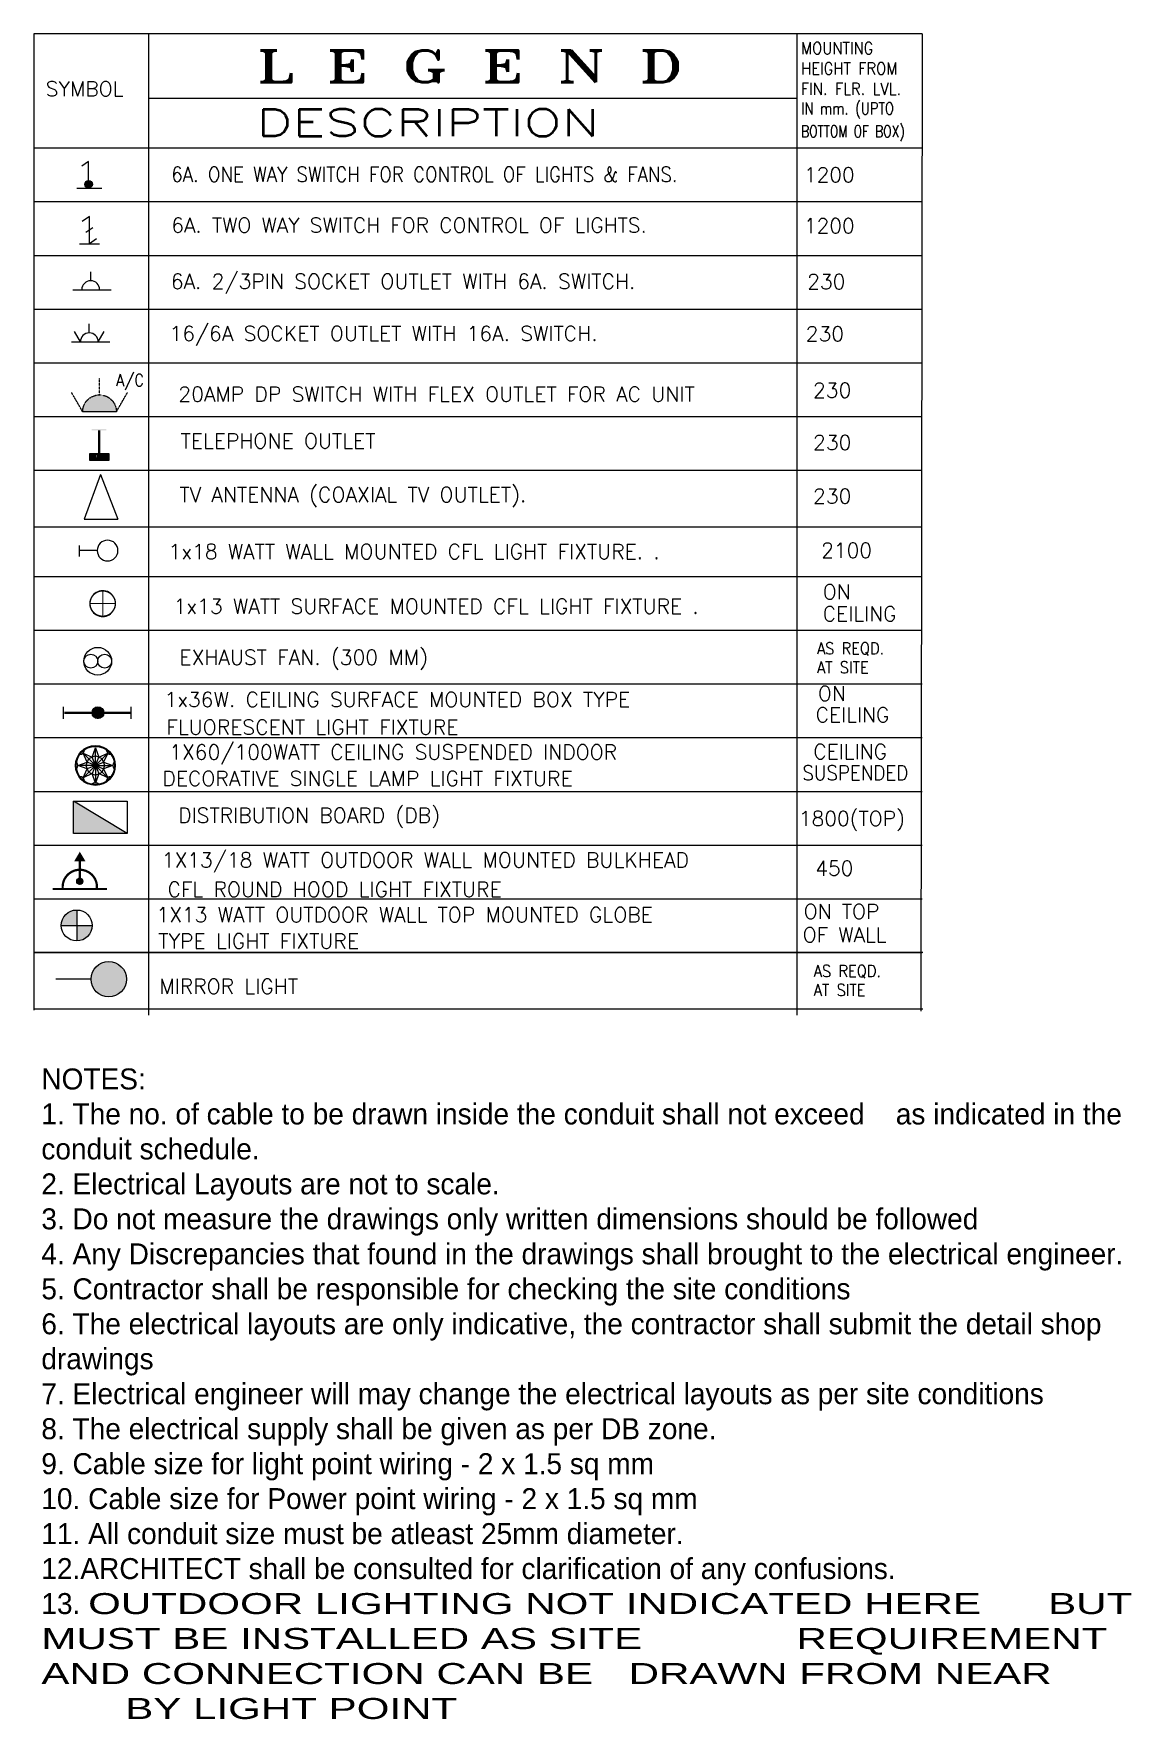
# Model space of a CAD drawing. Header units: millimetres. Extents: x -582 to 488037, y -1142837 to 903.
# Drawn here: x 459669 to 488037, y -1137556 to -1094005 of the extents above; entities that cross this region are included whole.
import ezdxf
from ezdxf.enums import TextEntityAlignment as Align

# ---------------------------------------------------------------- set-up
doc = ezdxf.new("R2010")
doc.units = ezdxf.units.MM
doc.linetypes.add('HIDDEN', pattern=[0.375, 0.25, -0.125])
for name, color, linetype in [('E_Distbn System', 250, 'Continuous'), ('E_Electrical Layout', 210, 'Continuous'), ('E_Power', 50, 'HIDDEN'), ('E_TV', 160, 'Continuous'), ('LEGEND', 5, 'Continuous'), ('TITLE', 4, 'Continuous')]:
    doc.layers.add(name, color=color, linetype=linetype)
for name, color, linetype, lineweight in [('E_Telephone', 50, 'Continuous', 20), ('LIGHT', 1, 'Continuous', 25), ('POWER', 5, 'Continuous', 25)]:
    doc.layers.add(name, color=color, linetype=linetype, lineweight=lineweight)
doc.styles.add('Annotative', font='txt')
doc.styles.add('LEGEND$0$ROMANS', font='romans', dxfattribs={"height": 300})
doc.styles.add('ROMANT', font='romant')

# ---------------------------------------------------------------- blocks, each defined once
blk = doc.blocks.new('15a1')
for p, q in [((0, 150), (0, 300)), ((-150, 0), (-250, 173)), ((150, 0), (250, 173))]:
    blk.add_line(p, q)
blk.add_arc((0, 0), 150, 0, 180)
blk = doc.blocks.new('A C PO')
at = {"layer": 'POWER'}
blk.add_hatch(color=2, dxfattribs=at).paths.add_polyline_path([(150, 0, 1), (-150, 0)])
blk.add_line((-150, 0), (150, 0), dxfattribs=at)
at = {"layer": 'E_Power', "color": 2}
blk.add_blockref('15a1', (0, 0), dxfattribs=at)
blk = doc.blocks.new('TELEPHONE POINTS')
at = {"layer": 'E_TV', "ltscale": 0.03}
for points in [[(1.39, 8.1), (3.68, 8.1), (3.68, 8.45), (-1.25, 8.45), (-1.25, 8.09), (1.14, 8.09), (1.14, 0.23), (1.39, 0.23)], [(-1.74, 0), (-1.74, -1.78), (4.2, -1.78), (4.2, 0), (2.65, 0), (2.65, -1.35), (2.15, -1.35), (2.15, 0), (0.5, 0), (0.5, -1.35), (0, -1.35), (0, 0)]]:
    blk.add_hatch(color=5, dxfattribs=at).paths.add_polyline_path(points)
at = {"layer": 'E_Telephone', "ltscale": 0.03}
for p, q in [((1.14, 0.23), (1.14, 8.09)), ((1.39, 8.1), (1.39, 0.23))]:
    blk.add_line(p, q, dxfattribs=at)
for points in [[(-1.74, 0), (4.2, 0), (4.2, -1.78), (-1.74, -1.78)], [(0, 0), (0.5, 0), (0.5, -1.35), (0, -1.35)], [(2.65, 0), (2.15, 0), (2.15, -1.35), (2.65, -1.35)]]:
    blk.add_lwpolyline(points, close=True, dxfattribs=at)
at = {"layer": 'E_TV', "color": 5, "ltscale": 0.03}
blk.add_lwpolyline([(-1.93, -2.08), (-1.93, 0.23), (4.53, 0.23), (4.53, -2.08)], close=True, dxfattribs=at)
blk = doc.blocks.new('SOCKET_TV')
at = {"layer": 'E_TV', "color": 5, "ltscale": 25}
for p, q in [((0, 0), (-11.36, 4.19)), ((-11.36, 4.19), (-11.36, -4.37)), ((0, 0), (-11.36, -4.37))]:
    blk.add_line(p, q, dxfattribs=at)
blk = doc.blocks.new('F')
at = {"layer": 'E_Electrical Layout', "ltscale": 5}
h = blk.add_hatch(color=256, dxfattribs=at)
edge = h.paths.add_edge_path()
edge.add_ellipse((0, 0), major_axis=(-37.1, 37.1), ratio=1, start_angle=45, end_angle=135, ccw=False)
edge.add_ellipse((0, 0), major_axis=(37.1, 37.1), ratio=1, start_angle=45, end_angle=135, ccw=False)
edge.add_line((0, 53), (0, -52))
edge = h.paths.add_edge_path()
edge.add_ellipse((0, 0), major_axis=(-37.1, 37.1), ratio=1, start_angle=225, end_angle=315, ccw=False)
edge.add_ellipse((0, 0), major_axis=(37.1, 37.1), ratio=1, start_angle=225, end_angle=315, ccw=False)
edge.add_line((0, -52), (0, 53))
for p, q in [((-53, 305), (52, 305)), ((-53, -297), (52, -297))]:
    blk.add_line(p, q, dxfattribs=at)
at = {"layer": 'E_Electrical Layout', "ltscale": 5, "const_width": 20}
blk.add_lwpolyline([(0, -300), (0, 300)], dxfattribs=at)
at = {"layer": 'E_Electrical Layout', "ltscale": 5, "const_width": 3.5}
for points in [[(-53, 0, -1), (52, 0, -1)], [(-53, 0, 1), (52, 0, 1)]]:
    blk.add_lwpolyline(points, format="xyb", dxfattribs=at)
at = {"layer": 'E_Electrical Layout', "ltscale": 5}
blk.add_circle((0, 0), 52.5, dxfattribs=at)
blk.add_circle((0, 0), 52.5, dxfattribs=at)
blk = doc.blocks.new('CANDELIER')
at = {"layer": 'E_Electrical Layout', "ltscale": 0.010417}
for p, q in [((-1.15, 2.77), (0, 5.94)), ((0, 0), (0, 5.94)), ((0, 5.94), (1.15, 2.77)), ((-5.94, 0), (-2.77, 1.15)), ((-2.77, -1.15), (-5.94, 0)), ((0, 0), (-5.94, 0)), ((-4.2, 4.2), (-1.15, 2.77)), ((-2.77, 1.15), (-4.2, 4.2)), ((0, 0), (-4.2, 4.2)), ((0, 0), (-4.2, -4.2)), ((0, 0), (-2.77, 1.15)), ((0, 0), (-2.77, 1.15)), ((0, 0), (-2.77, -1.15)), ((0, 0), (-2.77, -1.15)), ((0, 0), (-1.15, 2.77)), ((0, 0), (-1.15, 2.77)), ((0, 0), (-1.15, -2.77)), ((0, 0), (-1.15, -2.77)), ((0, 0), (4.2, 4.2)), ((0, 0), (1.15, 2.77)), ((0, 0), (1.15, 2.77)), ((0, 0), (2.77, 1.15)), ((0, 0), (2.77, 1.15)), ((0, 0), (1.15, -2.77)), ((0, 0), (4.2, -4.2)), ((0, 0), (1.15, -2.77)), ((0, 0), (2.77, -1.15)), ((0, 0), (2.77, -1.15)), ((0, 0), (0, -5.94)), ((0, 0), (5.94, 0)), ((1.15, 2.77), (4.2, 4.2)), ((4.2, 4.2), (2.77, 1.15)), ((2.77, 1.15), (5.94, 0)), ((5.94, 0), (2.77, -1.15)), ((-4.2, -4.2), (-2.77, -1.15)), ((-1.15, -2.77), (-4.2, -4.2)), ((0, -5.94), (-1.15, -2.77)), ((1.15, -2.77), (0, -5.94)), ((4.2, -4.2), (1.15, -2.77)), ((2.77, -1.15), (4.2, -4.2))]:
    blk.add_line(p, q, dxfattribs=at)
at = {"layer": 'E_Electrical Layout'}
for p, q in [((-2.29, 2.29), (-3.24, 0)), ((-3.24, 0), (-2.29, -2.29)), ((0, 3.24), (-2.29, 2.29)), ((2.29, 2.29), (0, 3.24)), ((3.24, 0), (2.29, 2.29)), ((2.29, -2.29), (3.24, 0)), ((-2.29, -2.29), (0, -3.24)), ((0, -3.24), (2.29, -2.29))]:
    blk.add_line(p, q, dxfattribs=at)
at = {"layer": 'E_Electrical Layout', "ltscale": 0.010417}
for radius in [6.75, 6.48]:
    blk.add_circle((0, 0), radius, dxfattribs=at)
for centre, start, end in [((-7.65, 0), 318.1591, 41.8409), ((-5.41, 5.41), 273.1591, 356.8409), ((5.41, 5.41), 183.1591, 266.8409), ((7.65, 0), 138.1591, 221.8409), ((-5.41, -5.41), 3.1591, 86.8409), ((5.41, -5.41), 93.1591, 176.8409), ((0, -7.65), 48.1591, 131.8409)]:
    blk.add_arc(centre, 1.72, start, end, dxfattribs=at)
blk = doc.blocks.new('A$C2BA9018A')
at = {"layer": 'LEGEND', "color": 5, "linetype": 'Continuous'}
for p, q in [((0, 301), (0, 0)), ((501, 301), (0, 301)), ((0, 0), (501, 301)), ((501, 0), (501, 301)), ((0, 0), (501, 0))]:
    blk.add_line(p, q, dxfattribs=at)
blk.add_solid([(0, 0), (501, 301), (501, 0), (501, 301)], dxfattribs=at)
blk = doc.blocks.new('HOOD')
h = blk.add_hatch(color=256)
edge = h.paths.add_edge_path()
edge.add_arc((0, -69), 32.9, 0, 360)
blk.add_hatch(color=256).paths.add_polyline_path([(33, -256), (-33, -256), (0, -312)])
at = {"const_width": 20}
for points in [[(-242, 0), (242, 0)], [(0, -69), (0, -297)], [(32, -256), (-33, -256), (0, -312), (32, -257)], [(-33, -256), (33, -256), (0, -312), (-33, -257)]]:
    blk.add_lwpolyline(points, dxfattribs=at)
blk.add_lwpolyline([(152, -5, -0.480545), (-20, -170, -0.402268), (-152, -5, -0.402268)], format="xyb", dxfattribs=at)
blk.add_circle((0, -69), 27.4)
blk = doc.blocks.new('LIGHT_mirror')
at = {"layer": 'E_Electrical Layout'}
blk.add_hatch(color=256, dxfattribs=at).paths.add_polyline_path([(-2.25, 0, 1), (2.25, 0, 1)])
at = {"layer": 'E_Electrical Layout', "ltscale": 0.010417}
blk.add_line((-2.25, 0), (-6.75, 0), dxfattribs=at)
blk.add_circle((0, 0), 2.25, dxfattribs=at)

msp = doc.modelspace()

# ---------------------------------------------------------------- hatches: boundary and pattern name
at = {"layer": 'TITLE'}
h = msp.add_hatch(color=5, dxfattribs=at)
h.paths.add_polyline_path([(461087.8, -1097845.4), (461087.8, -1097796.1, 0.4142136), (460989.2, -1097894.7, 1.0000007), (461186.3, -1097894.7, 0.4142136), (461087.8, -1097796.1), (461087.8, -1097845.4, -0.4142136), (461137.1, -1097894.7, -1), (461038.5, -1097894.7, -0.4142136)])
h.paths.add_polyline_path([(461039.9, -1097894.7, 1), (461135.6, -1097894.7, 1)], flags=17)
h = msp.add_hatch(color=5, dxfattribs=at)
h.paths.add_polyline_path([(461087.8, -1097845.4), (461087.8, -1097796.1, 0.4142136), (460989.2, -1097894.7, 1.0000007), (461186.3, -1097894.7, 0.4142136), (461087.8, -1097796.1), (461087.8, -1097845.4, -0.4142136), (461137.1, -1097894.7, -1), (461038.5, -1097894.7, -0.4142136)])
h.paths.add_polyline_path([(461039.9, -1097894.7, 1), (461135.6, -1097894.7, 1)], flags=17)
h = msp.add_hatch(color=5, dxfattribs=at)
h.paths.add_polyline_path([(460781, -1117046.2), (460781, -1117445.6, 0.4142136), (461180.5, -1117046.2)])
h.paths.add_polyline_path([(460781, -1116646.7, 0.4142136), (460381.6, -1117046.2), (460781, -1117046.2)])

# ---------------------------------------------------------------- linework, layer by layer
at = {"layer": 'E_Electrical Layout', "ltscale": 1500}
msp.add_line((482630.9, -1094005), (482597.5, -1119257.9), dxfattribs=at)
at = {"layer": 'LIGHT'}
for p, q in [((460844.8, -1107232.6), (460844.8, -1107511.3)), ((460844.8, -1107232.6), (460844.8, -1107511.3)), ((461310.4, -1107359.9), (460844.8, -1107359.9)), ((461310.4, -1107359.9), (460844.8, -1107359.9)), ((461310.4, -1107359.9), (460844.8, -1107359.9)), ((461310.4, -1107359.9), (460844.8, -1107359.9))]:
    msp.add_line(p, q, dxfattribs=at)
at = {"layer": 'LIGHT', "const_width": 26.7}
msp.add_lwpolyline([(461128.6, -1108729.1, 1), (461775.9, -1108729.1, 1)], format="xyb", close=True, dxfattribs=at)
for points in [[(461128.6, -1108729.1), (461775.9, -1108729.1)], [(461452.3, -1108405.5), (461452.3, -1109052.8)]]:
    msp.add_lwpolyline(points, dxfattribs=at)
at = {"layer": 'LIGHT'}
for centre, radius in [((461324.6, -1110218), 358.4), ((461324.6, -1110218), 358.4), ((461145.4, -1110218), 179.2), ((461145.4, -1110218), 179.2), ((461503.8, -1110218), 179.2), ((461503.8, -1110218), 179.2)]:
    msp.add_circle(centre, radius, dxfattribs=at)
for start, end in [(0, 180), (0, 180), (180, 0), (180, 0)]:
    msp.add_arc((461578.5, -1107359.9), 268.1, start, end, dxfattribs=at)
for major_axis, start_param, end_param in [((-332.9, 0.4), 3.150923, 6.2925157), ((-332.9, 0.4), 3.150923, 6.2925157), ((332.9, 0), 3.1497112, 6.2913039), ((332.9, 0), 3.1497112, 6.2913039)]:
    msp.add_ellipse((461452.3, -1108729.1), major_axis=major_axis, ratio=1, start_param=start_param, end_param=end_param, dxfattribs=at)
at = {"layer": 'TITLE', "color": 5}
for p, q in [((482630.9, -1094005), (459669.3, -1094005)), ((482630.9, -1094005), (459669.3, -1094005)), ((482630.9, -1094005), (459669.3, -1094005)), ((462645, -1119359.6), (462645, -1094005)), ((479397, -1119359.6), (479397, -1094005)), ((479397, -1095676), (462645, -1095676)), ((482630.9, -1096965.5), (459669.3, -1096965.5)), ((461087.8, -1097303.4), (460914.6, -1097423.8)), ((461087.8, -1097303.4), (460914.6, -1097423.8)), ((461087.8, -1097894.7), (461087.8, -1097303.4)), ((461087.8, -1097894.7), (461087.8, -1097303.4)), ((482630.9, -1098352.8), (459669.3, -1098352.8)), ((460787, -1097995), (461430.5, -1097995)), ((460787, -1097995), (461430.5, -1097995)), ((461108.8, -1098725.8), (460924, -1098854.3)), ((461108.8, -1098725.8), (460924, -1098854.3)), ((461108.8, -1099435.4), (461108.8, -1098725.8)), ((461108.8, -1099435.4), (461108.8, -1098725.8)), ((461201.1, -1099016.4), (461016.4, -1099144.9)), ((461201.1, -1099016.4), (461016.4, -1099144.9)), ((460851.3, -1099435.4), (461366.2, -1099435.4)), ((460851.3, -1099435.4), (461366.2, -1099435.4)), ((461293.5, -1099307), (461108.8, -1099435.4)), ((461293.5, -1099307), (461108.8, -1099435.4)), ((482630.9, -1099740.1), (459669.3, -1099740.1)), ((461141.8, -1100388.6), (461141.8, -1100157.4)), ((461141.8, -1100388.6), (461141.8, -1100157.4)), ((460680.5, -1100619.8), (461672.4, -1100619.8)), ((460680.5, -1100619.8), (461672.4, -1100619.8)), ((460874.7, -1101966.5), (460720.6, -1101699.5)), ((460874.7, -1101966.5), (460720.6, -1101699.5)), ((461106, -1101735.3), (461106, -1101504.1)), ((461106, -1101735.3), (461106, -1101504.1)), ((461337.2, -1101966.5), (461491.3, -1101699.5)), ((461337.2, -1101966.5), (461491.3, -1101699.5)), ((460644.7, -1101966.5), (461636.6, -1101966.5)), ((460644.7, -1101966.5), (461636.6, -1101966.5)), ((482630.9, -1102514.7), (459669.3, -1102514.7)), ((482630.9, -1103902), (459669.3, -1103902)), ((482630.9, -1105289.3), (459669.3, -1105289.3)), ((482630.9, -1108040.1), (459669.3, -1108040.1)), ((482630.9, -1108040.1), (459669.3, -1108040.1)), ((482630.9, -1108040.1), (459669.3, -1108040.1)), ((482630.9, -1109427.4), (459669.3, -1109427.4)), ((482630.9, -1110814.7), (459669.3, -1110814.7)), ((482630.9, -1112202), (459669.3, -1112202)), ((482630.9, -1113589.2), (459669.3, -1113589.2)), ((482630.9, -1114976.5), (459669.3, -1114976.5)), ((482630.9, -1116363.8), (459669.3, -1116363.8)), ((460781, -1116646.7), (460781, -1117445.6)), ((460381.6, -1117046.2), (461180.5, -1117046.2)), ((482630.9, -1117751.1), (459669.3, -1117751.1)), ((482630.9, -1117751.1), (459669.3, -1117751.1)), ((482630.9, -1117751.1), (459669.3, -1117751.1))]:
    msp.add_line(p, q, dxfattribs=at)
at = {"layer": 'TITLE', "color": 6}
for p, q in [((459669.3, -1094005), (459669.3, -1119233)), ((479397, -1095676), (462645, -1095676)), ((482630.9, -1096965.5), (459669.3, -1096965.5)), ((482630.9, -1098352.8), (459669.3, -1098352.8)), ((482630.9, -1099740.1), (459669.3, -1099740.1)), ((482630.9, -1101127.4), (459669.3, -1101127.4)), ((482630.9, -1101127.4), (459669.3, -1101127.4)), ((482630.9, -1102514.7), (459669.3, -1102514.7)), ((482630.9, -1103902), (459669.3, -1103902)), ((482630.9, -1105289.3), (459669.3, -1105289.3)), ((482630.9, -1106757.5), (459669.3, -1106757.5)), ((482630.9, -1108040.1), (459669.3, -1108040.1)), ((482630.9, -1109427.4), (459669.3, -1109427.4)), ((482630.9, -1110814.7), (459669.3, -1110814.7)), ((482630.9, -1112202), (459669.3, -1112202)), ((482630.9, -1113589.2), (459669.3, -1113589.2)), ((482630.9, -1114976.5), (459669.3, -1114976.5)), ((482630.9, -1116363.8), (459669.3, -1116363.8)), ((482630.9, -1117751.1), (459669.3, -1117751.1)), ((482645.9, -1117741.6), (459684.3, -1117741.6)), ((482645.9, -1119207.6), (459684.3, -1119207.6))]:
    msp.add_line(p, q, dxfattribs=at)
at = {"layer": 'TITLE', "color": 5}
for centre, radius in [((461087.8, -1097894.7), 98.6), ((461087.8, -1097894.7), 98.6), ((460781, -1117046.2), 399.5)]:
    msp.add_circle(centre, radius, dxfattribs=at)
for centre, radius, start, end in [((461087.8, -1097894.7), 49.3, 0, 180), ((461087.8, -1097894.7), 49.3, 0, 180), ((461087.8, -1097894.7), 49.3, 180, 0), ((461087.8, -1097894.7), 49.3, 180, 0), ((461087.8, -1097894.7), 47.9, 0, 180), ((461087.8, -1097894.7), 47.9, 0, 180), ((461087.8, -1097894.7), 47.9, 180, 0), ((461087.8, -1097894.7), 47.9, 180, 0), ((461141.8, -1100619.8), 231.2, 0, 180), ((461141.8, -1100619.8), 231.2, 0, 180), ((461106, -1101966.5), 231.2, 0, 180), ((461106, -1101966.5), 231.2, 0, 180)]:
    msp.add_arc(centre, radius, start, end, dxfattribs=at)

# ---------------------------------------------------------------- block references
at = {"layer": 'E_Electrical Layout', "ltscale": 1500}
for name, p, xscale, yscale, zscale in [('TELEPHONE POINTS', (461265.8, -1104870.6), 76.19999999999999, 76.19999999999999, 76.19999999999999), ('CANDELIER', (461263.9, -1112912.5), 76.19999999999999, 76.19999999999999, 76.19999999999999), ('LIGHT_mirror', (461609.1, -1118434.6), 203.2, 203.2, 203.2)]:
    msp.add_blockref(name, p, dxfattribs=dict(at, xscale=xscale, yscale=yscale, zscale=zscale))
at = {"layer": 'E_Electrical Layout', "ltscale": 1500, "xscale": 101.6, "yscale": 101.6, "zscale": 101.6, "rotation": 90}
msp.add_blockref('SOCKET_TV', (461395.9, -1105391.8), dxfattribs=at)
at = {"layer": 'LIGHT'}
for name, p, xscale, yscale, zscale, rotation in [('F', (461328.8, -1111549.4), 2.903999999980442, 2.903999999980442, 2.903999999980442, 90), ('HOOD', (460860.9, -1116104.1), 2.90400000102818, 2.90400000102818, 2.90400000102818, 180)]:
    msp.add_blockref(name, p, dxfattribs=dict(at, xscale=xscale, yscale=yscale, zscale=zscale, rotation=rotation))
at = {"layer": 'POWER', "xscale": -2.90400000102818, "yscale": 2.903999999980442, "zscale": 2.904000000000001}
msp.add_blockref('A C PO', (461371.1, -1103772.4), dxfattribs=at)
at = {"layer": 'TITLE', "color": 6, "xscale": -2.767477059736847, "yscale": 2.767477062443504, "zscale": 2.767477062287591, "rotation": 359.9999992950235}
msp.add_blockref('A$C2BA9018A', (462086.6, -1114668.1), dxfattribs=at)
msp.add_blockref('A$C2BA9018A', (462086.6, -1114668.1), dxfattribs=at)

# ---------------------------------------------------------------- texts
at = {"layer": 'E_Distbn System', "color": 7, "insert": (459866.9, -1120740.8, 4.8), "char_height": 542.0845, "width": 28734.37, "attachment_point": 1, "style": 'Annotative'}
msp.add_mtext('NOTES:\\P1. The no. of cable to be drawn inside the conduit shall not exceed    as indicated in the conduit schedule.\\P2. Electrical Layouts are not to scale.\\P3. Do not measure the drawings only written dimensions should be followed\\P4. Any Discrepancies that found in the drawings shall brought to the electrical engineer.\\P5. Contractor shall be responsible for checking the site conditions\\P6. The electrical layouts are only indicative, the contractor shall submit the detail shop drawings\\P7. Electrical engineer will may change the electrical layouts as per site conditions\\P8. The electrical supply shall be given as per DB zone.\\P9. Cable size for light point wiring - 2 x 1.5 sq mm  \\P10. Cable size for Power point wiring - 2 x 1.5 sq mm\\P11. All conduit size must be atleast 25mm diameter.\\P12.ARCHITECT shall be consulted for clarification of any confusions.\\P13. {\\W1.5;OUTDOOR LIGHTING NOT INDICATED HERE ^IBUT MUST BE INSTALLED AS SITE ^I^IREQUIREMENT AND CONNECTION CAN BE ^IDRAWN FROM NEAR ^IBY LIGHT POINT}', dxfattribs=at)
at = {"layer": 'TITLE', "color": 1, "style": 'ROMANT', "width": 1.5}
msp.add_text('L E G E N D', height=822.097, dxfattribs=at).set_placement((470947.6, -1094849.2), align=Align.MIDDLE)
at = {"layer": 'TITLE', "color": 1, "style": 'LEGEND$0$ROMANS'}
for s, height, width, p in [('MOUNTING', 308.29, 0.9, (479503, -1094531)), ('HEIGHT FROM', 308.286, 0.9, (479503, -1095057.2)), ('FIN. FLR. LVL.', 308.286, 0.9, (479495.9, -1095585.8)), ('IN mm. (UPTO ', 308.286, 0.8, (479503, -1096089.3)), ('DESCRIPTION', 693.644, 1.5, (465419.5, -1096649.3)), ('BOTTOM OF BOX)', 308.286, 0.75, (479503, -1096682.1))]:
    msp.add_text(s, height=height, dxfattribs=dict(at, width=width)).set_placement(p)
msp.add_text('SYMBOL', height=385.36, dxfattribs=at).set_placement((459977.4, -1095621.2))
at = {"layer": 'TITLE', "color": 6, "style": 'LEGEND$0$ROMANS', "width": 0.9}
for s, height, p in [('6A. ONE WAY SWITCH FOR CONTROL OF LIGHTS & FANS.', 382.892, (463225.2, -1097830.3)), ('AS REQD.', 306.31, (479911.8, -1110040.2)), ('AT SITE', 306.31, (479911.8, -1110530.1)), ('SUSPENDED', 382.89, (479538.2, -1113294)), ('AS REQD.', 306.31, (479830.3, -1118375.9)), ('AT SITE', 306.31, (479830.3, -1118865.8))]:
    msp.add_text(s, height=height, dxfattribs=at).set_placement(p)
at = {"layer": 'TITLE', "color": 6, "style": 'LEGEND$0$ROMANS'}
for s, height, p in [('1200', 382.89, (479574.7, -1097843.7)), ('6A. TWO WAY SWITCH FOR CONTROL OF LIGHTS.', 382.892, (463225.2, -1099144.4)), ('1200', 382.89, (479574.7, -1099157.8)), ('6A. 2/3PIN SOCKET OUTLET WITH 6A. SWITCH.', 385.358, (463212.7, -1100596.7)), ('230', 385.36, (479658.2, -1100604.7)), ('16/6A SOCKET OUTLET WITH 16A. SWITCH.', 385.358, (463176.9, -1101943.4)), ('230', 385.36, (479622.4, -1101951.4)), ('20AMP DP SWITCH WITH FLEX OUTLET FOR AC UNIT', 385.358, (463408.2, -1103510.8)), ('230', 385.36, (479810.1, -1103409.5)), ('TELEPHONE OUTLET ', 385.358, (463465, -1104718.3)), ('230', 385.36, (479811.7, -1104759.2)), ('TV ANTENNA (COAXIAL TV OUTLET).', 385.358, (463434.3, -1106105.6)), ('230', 385.36, (479811.7, -1106146.5)), ('1x18 WATT WALL MOUNTED CFL LIGHT FIXTURE. .', 385.358, (463149.4, -1107577.4)), ('2100', 382.89, (480020.9, -1107543.8)), ('ON', 382.89, (480063, -1108615.9)), ('1x13 WATT SURFACE MOUNTED CFL LIGHT FIXTURE .', 385.358, (463282.7, -1108990.7)), ('CEILING', 382.89, (480063, -1109186.1)), ('EXHAUST FAN. (300 MM)', 385.358, (463434, -1110310.3)), ('ON', 382.89, (479937, -1111243.8)), ('1x36W. CEILING SURFACE MOUNTED BOX TYPE', 385.358, (463045.7, -1111400.7)), ('CEILING', 382.89, (479879, -1111792.7)), ('FLUORESCENT LIGHT FIXTURE ', 385.358, (463096.9, -1112116)), ('1X60/100WATT CEILING SUSPENDED INDOOR', 385.358, (463171.3, -1112759.7)), ('CEILING', 382.89, (479817.4, -1112745.4)), ('  DECORATIVE SINGLE LAMP LIGHT FIXTURE', 385.358, (462466.8, -1113440.9)), ('DISTRIBUTION BOARD (DB)', 385.358, (463401.9, -1114392.9)), ('1800(TOP)', 382.89, (479443.5, -1114475.7)), ('1X13/18 WATT OUTDOOR WALL MOUNTED BULKHEAD ', 385.358, (462977.5, -1115546.2)), ('450', 382.89, (479870.7, -1115760)), ('CFL ROUND HOOD LIGHT FIXTURE', 385.358, (463126.8, -1116306)), ('1X13 WATT OUTDOOR WALL TOP MOUNTED GLOBE ', 385.358, (462839.7, -1116961.6)), ('ON TOP ', 382.89, (479571, -1116874.4)), (' TYPE LIGHT FIXTURE', 385.358, (462625.8, -1117642.8)), (' OF WALL', 382.89, (479283, -1117477.1)), ('MIRROR LIGHT', 385.358, (462916.2, -1118812.8))]:
    msp.add_text(s, height=height, dxfattribs=at).set_placement(p)
at = {"layer": 'TITLE', "color": 2, "style": 'LEGEND$0$ROMANS', "width": 0.9}
msp.add_text('A/C', height=306.75, dxfattribs=at).set_placement((461797.4, -1103111.3))

doc.saveas('drawing.dxf')
